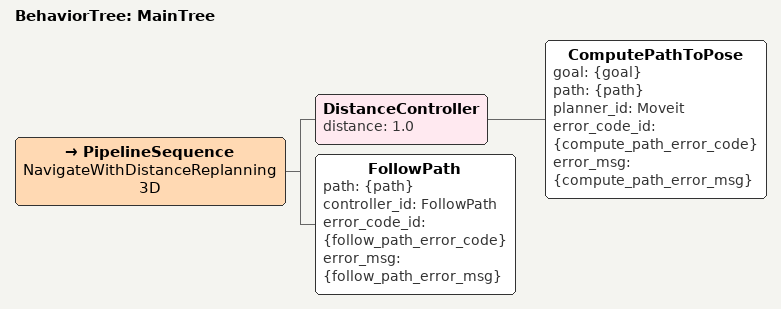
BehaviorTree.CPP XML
<root BTCPP_format="4" main_tree_to_execute="MainTree">
  <BehaviorTree ID="MainTree">
    <PipelineSequence name="NavigateWithDistanceReplanning3D">
      <DistanceController distance="1.0">
        <ComputePathToPose goal="{goal}"
                           path="{path}"
                           planner_id="Moveit"
                           error_code_id="{compute_path_error_code}"
                           error_msg="{compute_path_error_msg}"/>
      </DistanceController>

      <FollowPath path="{path}"
                  controller_id="FollowPath"
                  error_code_id="{follow_path_error_code}"
                  error_msg="{follow_path_error_msg}"/>
    </PipelineSequence>
  </BehaviorTree>
</root>
